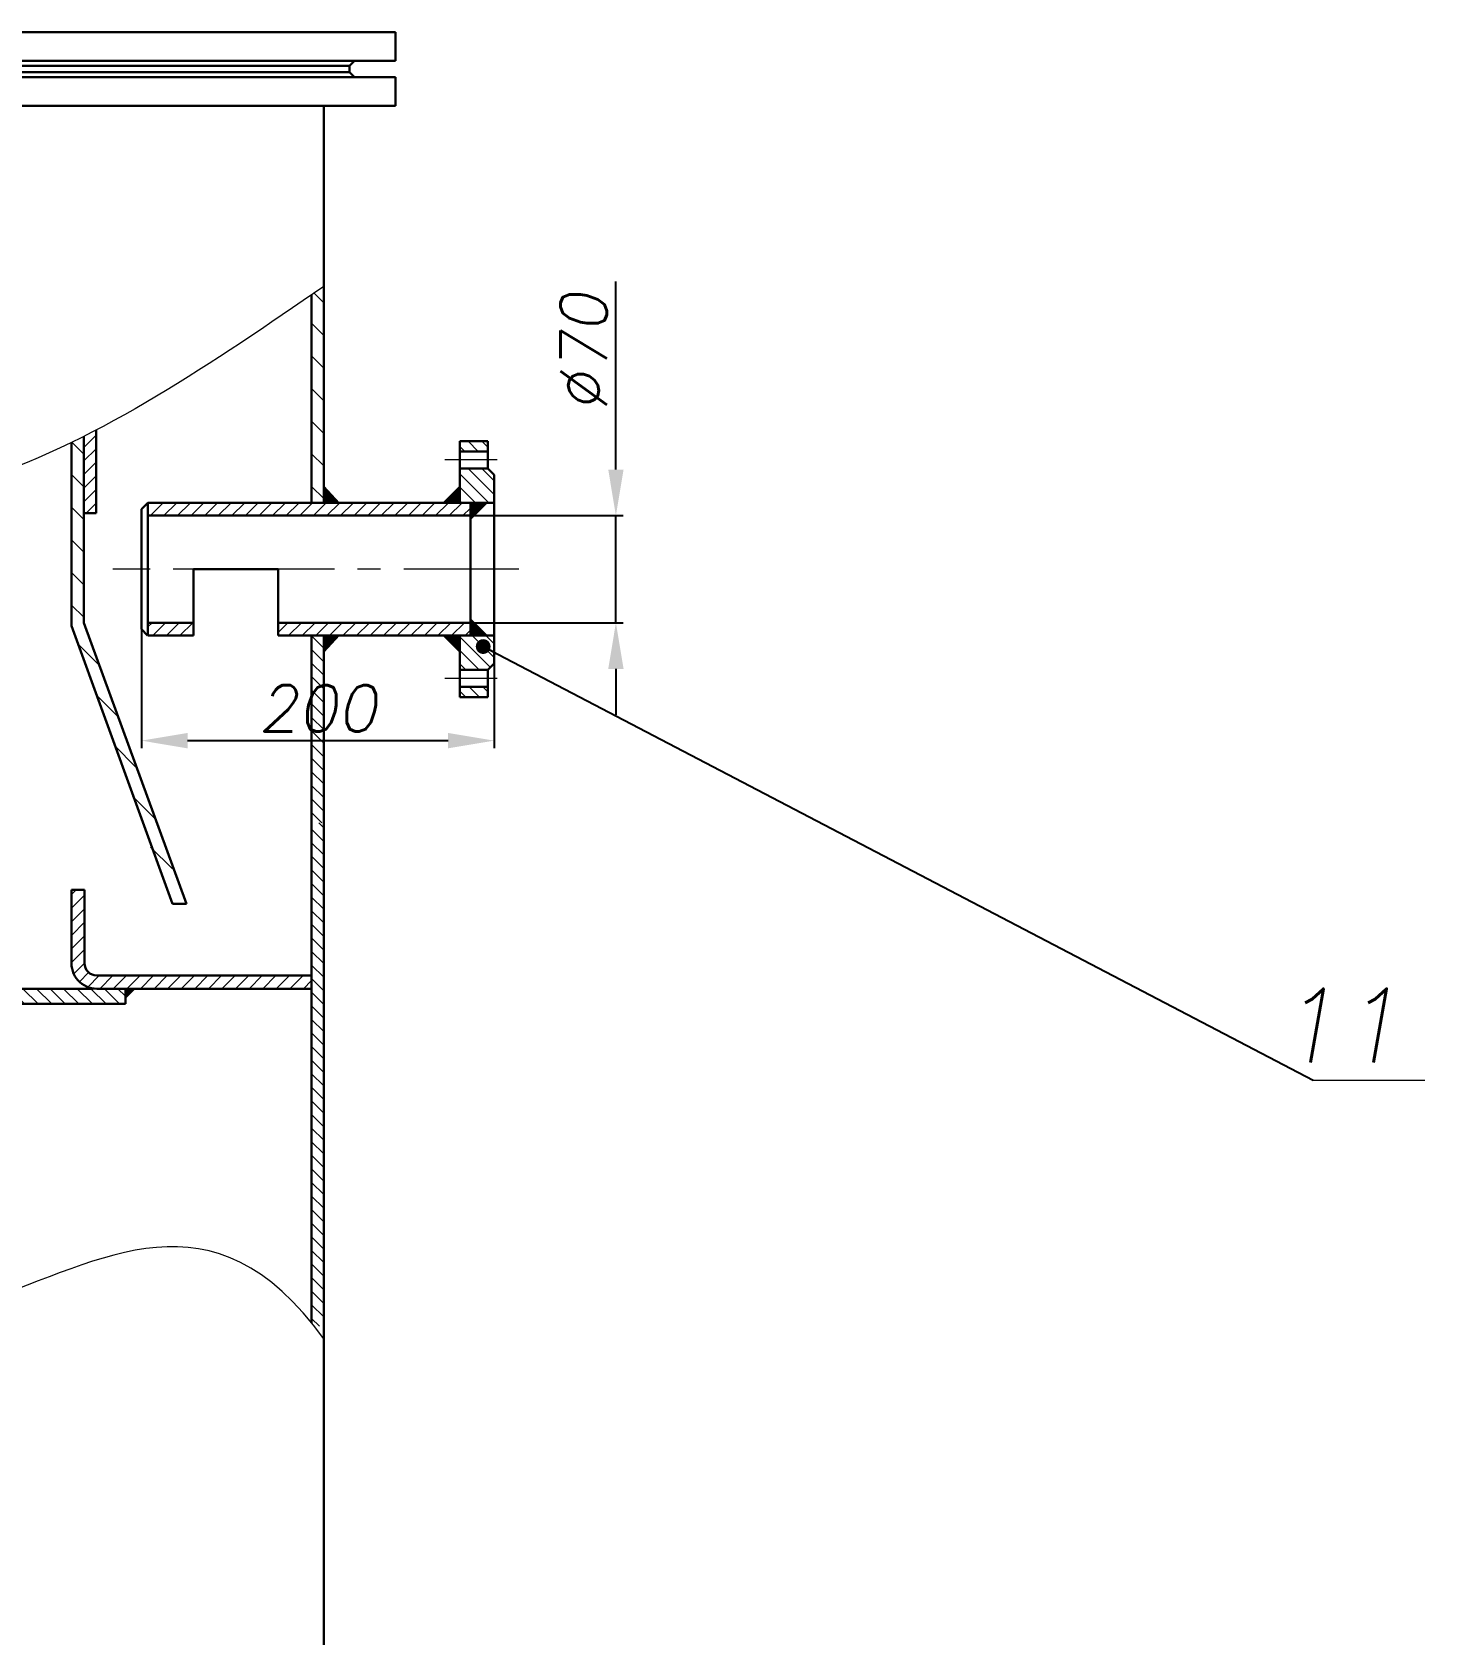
# Model space of a CAD drawing. Extents: x -45808 to 5458, y -9631 to 5897.
# Drawn here: x -43941 to -43186, y -5486 to -4617 of the extents above; entities that cross this region are included whole.
import ezdxf

# ---------------------------------------------------------------- set-up
doc = ezdxf.new("R2010")
doc.units = 0
doc.header["$LTSCALE"] = 50
doc.header["$MEASUREMENT"] = 0
doc.linetypes.add('CENTER', pattern=[2, 1.25, -0.25, 0.25, -0.25])
doc.layers.get('DEFPOINTS').update_dxf_attribs({"linetype": 'CONTINUOUS'})
for name, color, linetype, lineweight in [('Dam', 2, 'CONTINUOUS', 30), ('kthuoc', 3, 'CONTINUOUS', 13), ('manh', 4, 'CONTINUOUS', 13), ('Net manh', 3, 'CONTINUOUS', 13), ('Tam dut', 1, 'CENTER', 13)]:
    doc.layers.add(name, color=color, linetype=linetype, lineweight=lineweight)
doc.styles.add('chu2.5', font='txt.shx', dxfattribs={"oblique": 10, "height": 25})
doc.dimstyles.new('Copy of kichthuoc2.5', dxfattribs={"dimtxt": 25, "dimasz": 25, "dimexe": 4, "dimexo": 0, "dimgap": 5, "dimtad": 1, "dimdec": 0, "dimzin": 0, "dimdsep": 46, "dimtxsty": 'chu2.5', "dimcen": 5, "dimclrd": 256, "dimclre": 256, "dimclrt": 256, "dimadec": 0, "dimazin": 0, "dimtfac": 1, "dimtdec": 0, "dimtmove": 0, "dimatfit": 0, "dimfxl": 1, "dimtolj": 1, "dimtzin": 0, "dimarcsym": 0})
doc.dimstyles.new('kichthuoc2.5', dxfattribs={"dimtxt": 25, "dimasz": 25, "dimexe": 4, "dimexo": 0, "dimgap": 5, "dimtad": 1, "dimtoh": 1, "dimdec": 0, "dimzin": 0, "dimdsep": 46, "dimtxsty": 'chu2.5', "dimcen": 5, "dimclrd": 256, "dimclre": 256, "dimclrt": 256, "dimadec": 0, "dimazin": 0, "dimtfac": 1, "dimtdec": 0, "dimtmove": 0, "dimatfit": 0, "dimfxl": 1, "dimtolj": 1, "dimtzin": 0, "dimarcsym": 0})
pattern_1 = [(135, (-17305.7146, -8743.3625), (-3.6828478, -3.6828478), [])]
pattern_2 = [(135, (-48452.1905, -9041.5555), (-3.682848, -3.682848), [])]
pattern_3 = [(135, (-393.232, 0), (-8.8388348, -8.8388348), [])]
pattern_4 = [(45, (-393.232, 0), (-3.6828478, 3.6828478), [])]

# ---------------------------------------------------------------- blocks, each defined once
blk = doc.blocks.new('*D9')
at = {"layer": 'DEFPOINTS', "color": 0}
for p in [(-43881.85, -4924.68), (-43690.57, -4927.69), (-43690.57, -5001.53)]:
    blk.add_point(p, dxfattribs=at)
at = {"layer": 'kthuoc', "lineweight": -2}
for p, q in [((-43881.85, -4924.68), (-43881.85, -5005.53)), ((-43690.57, -4927.69), (-43690.57, -5005.53)), ((-43856.85, -5001.53), (-43715.57, -5001.53))]:
    blk.add_line(p, q, dxfattribs=at)
at = {"layer": 'kthuoc'}
for points in [[(-43856.85, -4997.37), (-43856.85, -5005.7), (-43881.85, -5001.53)], [(-43715.57, -4997.37), (-43715.57, -5005.7), (-43690.57, -5001.53)]]:
    blk.add_solid(points, dxfattribs=at)
at = {"layer": 'kthuoc', "insert": (-43786.21, -4984.03), "char_height": 25, "attachment_point": 5, "style": 'chu2.5'}
blk.add_mtext('\\A1;200', dxfattribs=at)
blk = doc.blocks.new('*D8')
at = {"layer": 'DEFPOINTS', "color": 0}
for p in [(-43723.6, -4879.57), (-43723.6, -4937.61), (-43624.54, -4937.61)]:
    blk.add_point(p, dxfattribs=at)
at = {"layer": 'kthuoc', "lineweight": -2}
for p, q in [((-43624.54, -4854.57), (-43624.54, -4752.66)), ((-43723.6, -4879.57), (-43620.54, -4879.57)), ((-43624.54, -4937.61), (-43624.54, -4879.57)), ((-43723.6, -4937.61), (-43620.54, -4937.61)), ((-43624.54, -4962.61), (-43624.54, -4987.61))]:
    blk.add_line(p, q, dxfattribs=at)
at = {"layer": 'kthuoc'}
for points in [[(-43628.7, -4854.57), (-43620.37, -4854.57), (-43624.54, -4879.57)], [(-43628.7, -4962.61), (-43620.37, -4962.61), (-43624.54, -4937.61)]]:
    blk.add_solid(points, dxfattribs=at)
at = {"layer": 'kthuoc', "insert": (-43642.04, -4791.12), "char_height": 25, "attachment_point": 5, "rotation": 90, "style": 'chu2.5'}
blk.add_mtext('\\A1;%%c70', dxfattribs=at)

msp = doc.modelspace()

# ---------------------------------------------------------------- hatches: boundary and pattern name
at = {"layer": 'Dam'}
h = msp.add_hatch(dxfattribs=at)
h.set_pattern_fill('ANSI31', color=2, scale=0.00066335, style=0)
h.set_pattern_definition([(45, (-44365.24381792, -9500.21604728), (-5.86324030835e-05, 5.86324030835e-05), [])])
h.paths.add_polyline_path([(-43885.7, -5135.97), (-43890.45, -5135.97), (-43890.45, -5140.72)])
at = {"layer": 'Net manh'}
h = msp.add_hatch(dxfattribs=at)
h.set_pattern_fill('ANSI31', color=256, scale=100, angle=90, style=0)
h.set_pattern_definition(pattern_3)
edge = h.paths.add_edge_path()
edge.add_spline(control_points=[(-43782.93, -4755.28), (-43785.13, -4756.8), (-43787.34, -4758.32), (-43789.55, -4759.84)], knot_values=[0, 0, 0, 0, 14.027812, 14.027812, 14.027812, 14.027812], degree=3, periodic=0)
edge.add_line((-43789.55, -4759.84), (-43789.55, -4872.6))
edge.add_line((-43789.55, -4872.6), (-43782.93, -4872.6))
edge.add_line((-43782.93, -4872.6), (-43782.93, -4755.28))
h = msp.add_hatch(dxfattribs=at)
h.set_pattern_fill('ANSI31', color=256, scale=100, angle=90, style=0)
h.set_pattern_definition(pattern_3)
edge = h.paths.add_edge_path()
edge.add_line((-43913.04, -4937.61), (-43913.04, -4937.19))
edge.add_line((-43913.04, -4937.19), (-43913.04, -4836.59))
edge.add_spline(control_points=[(-43913.04, -4836.59), (-43915.25, -4837.7), (-43917.46, -4838.79), (-43919.68, -4839.87)], knot_values=[272.240115, 272.240115, 272.240115, 272.240115, 285.762881, 285.762881, 285.762881, 285.762881], degree=3, periodic=0)
edge.add_line((-43919.68, -4839.87), (-43919.68, -4938.95))
edge.add_line((-43919.68, -4938.95), (-43919.68, -4939.36))
edge.add_line((-43919.68, -4939.36), (-43869.27, -5080.56))
edge.add_line((-43869.27, -5080.56), (-43861.63, -5080.56))
edge.add_line((-43861.63, -5080.56), (-43913.04, -4937.61))
h = msp.add_hatch(dxfattribs=at)
h.set_pattern_fill('ANSI31', color=256, scale=41.666667, style=0)
h.set_pattern_definition(pattern_4)
edge = h.paths.add_edge_path()
edge.add_spline(control_points=[(-43906.41, -4833.19), (-43908.62, -4834.34), (-43910.83, -4835.47), (-43913.04, -4836.59)], knot_values=[258.668999, 258.668999, 258.668999, 258.668999, 272.240115, 272.240115, 272.240115, 272.240115], degree=3, periodic=0)
edge.add_line((-43913.04, -4836.59), (-43913.04, -4878.14))
edge.add_line((-43913.04, -4878.14), (-43906.41, -4878.14))
edge.add_line((-43906.41, -4878.14), (-43906.41, -4833.19))
h = msp.add_hatch(dxfattribs=at)
h.set_pattern_fill('ANSI31', color=256, scale=41.666667, angle=90, style=0)
h.set_pattern_definition(pattern_1)
h.paths.add_polyline_path([(-43690.57, -4872.6), (-43709.15, -4872.6), (-43709.15, -4863.9), (-43709.15, -4854.03), (-43694.06, -4854.03), (-43690.57, -4857.51)])
h.paths.add_polyline_path([(-43694.06, -4844.74), (-43709.15, -4844.74), (-43709.15, -4839.23), (-43694.06, -4839.23)])
for points in [[(-43782.93, -4863.62), (-43782.93, -4872.6), (-43774.64, -4872.6)], [(-43782.93, -4953.56), (-43782.93, -4944.58), (-43774.64, -4944.58)]]:
    msp.add_hatch(color=256, dxfattribs=at).paths.add_polyline_path(points)
h = msp.add_hatch(dxfattribs=at)
h.set_pattern_fill('ANSI31', color=256, scale=41.666667, style=0)
h.set_pattern_definition([(45, (-17305.7146, -8743.3625), (-3.6828478, 3.6828478), [])])
h.paths.add_polyline_path([(-43703.42, -4872.8), (-43878.37, -4872.8), (-43878.37, -4879.57), (-43703.42, -4879.57)])
h.paths.add_polyline_path([(-43853.59, -4937.61), (-43878.37, -4937.61), (-43878.37, -4944.58), (-43853.59, -4944.58)])
h.paths.add_polyline_path([(-43703.42, -4937.61), (-43807.75, -4937.61), (-43807.75, -4944.58), (-43703.42, -4944.58)])
h = msp.add_hatch(dxfattribs=at)
h.set_pattern_fill('ANSI31', color=256, scale=41.666667, angle=90, style=0)
h.set_pattern_definition([(135, (-393.232, 0), (-3.6828478, -3.6828478), [])])
h.paths.add_polyline_path([(-43782.93, -4944.58), (-43789.55, -4944.58), (-43789.55, -5048.26), (-43782.93, -5045.57)])
h.paths.add_polyline_path([(-43821.63, -4965.28), (-43750.8, -4965.28), (-43750.8, -5002.78), (-43821.63, -5002.78)], flags=9)
h = msp.add_hatch(dxfattribs=at)
h.set_pattern_fill('ANSI31', color=256, scale=41.666667, angle=90, style=0)
h.set_pattern_definition(pattern_1)
h.paths.add_polyline_path([(-43690.57, -4944.58), (-43709.15, -4944.58), (-43709.15, -4953.28), (-43709.15, -4963.15), (-43694.06, -4963.15), (-43690.57, -4959.67)])
h.paths.add_polyline_path([(-43694.06, -4972.44), (-43709.15, -4972.44), (-43709.15, -4977.95), (-43694.06, -4977.95)])
h = msp.add_hatch(dxfattribs=at)
h.set_pattern_fill('ANSI31', color=256, scale=41.666667, angle=90, style=0)
h.set_pattern_definition(pattern_2)
edge = h.paths.add_edge_path()
edge.add_spline(control_points=[(-43789.55, -5321.9), (-43787.34, -5320.38), (-43785.13, -5318.87), (-43782.93, -5317.35)], knot_values=[0.093191, 0.093191, 0.093191, 0.093191, 14.120993, 14.120993, 14.120993, 14.120993], degree=3, periodic=0)
edge.add_line((-43782.93, -5317.35), (-43782.93, -5046.08))
edge.add_line((-43782.93, -5046.08), (-43789.55, -5046.08))
edge.add_line((-43789.55, -5046.08), (-43789.55, -5054.41))
edge.add_line((-43789.55, -5054.41), (-43789.55, -5321.9))
h = msp.add_hatch(dxfattribs=at)
h.set_pattern_fill('ANSI31', color=256, scale=41.666667, style=0)
h.set_pattern_definition(pattern_4)
h.paths.add_polyline_path([(-43789.55, -5128.8), (-43789.97, -5128.8), (-43906.06, -5128.8, -0.429065), (-43912.7, -5122.13), (-43912.7, -5082.42), (-43913.11, -5082.42), (-43919.37, -5082.42), (-43919.79, -5082.42), (-43919.79, -5122.25, 0.440954), (-43904.66, -5135.97), (-43896.45, -5135.97), (-43789.55, -5135.97)])
h = msp.add_hatch(dxfattribs=at)
h.set_pattern_fill('ANSI31', color=256, scale=41.666667, angle=90, style=0)
h.set_pattern_definition(pattern_2)
h.paths.add_polyline_path([(-43890.45, -5135.97), (-43899.87, -5135.97), (-43908.08, -5135.97), (-43966.31, -5135.97), (-43966.31, -5144.26), (-43890.45, -5144.26)])

# ---------------------------------------------------------------- linework, layer by layer
at = {"layer": 'Dam', "color": 2}
for p, q in [((-43782.93, -4617.44), (-44796.26, -4617.44)), ((-43744.04, -4617.44), (-43782.93, -4617.44)), ((-43744.04, -4633), (-43744.04, -4617.44)), ((-43744.04, -4633), (-43744.04, -4617.44)), ((-43782.93, -4635.77), (-44796.26, -4635.77)), ((-43782.93, -4639.11), (-44796.26, -4639.11)), ((-44289.59, -4633), (-43744.04, -4633)), ((-43769.04, -4635.77), (-43782.93, -4635.77)), ((-43769.04, -4639.11), (-43782.93, -4639.11)), ((-43766.26, -4633), (-43769.04, -4635.77)), ((-43769.04, -4635.77), (-43769.04, -4637.44)), ((-43769.04, -4639.11), (-43769.04, -4637.44)), ((-43766.26, -4641.88), (-43769.04, -4639.11)), ((-43766.26, -4633), (-43744.04, -4633)), ((-44289.59, -4641.88), (-43744.04, -4641.88)), ((-43766.26, -4641.88), (-43744.04, -4641.88)), ((-43744.04, -4641.88), (-43744.04, -4657.44)), ((-43744.04, -4641.88), (-43744.04, -4657.44)), ((-43782.93, -4657.44), (-44796.26, -4657.44)), ((-43744.04, -4657.44), (-43782.93, -4657.44)), ((-43782.93, -4657.44), (-43782.93, -4872.6)), ((-43782.93, -4657.44), (-43782.93, -4872.6)), ((-43789.55, -4759.84), (-43789.55, -4872.6)), ((-43709.15, -4839.23), (-43694.06, -4839.23)), ((-43709.15, -4872.6), (-43709.15, -4839.23)), ((-43694.06, -4839.23), (-43694.06, -4854.03)), ((-43694.06, -4844.74), (-43709.15, -4844.74)), ((-43694.06, -4854.03), (-43709.15, -4854.03)), ((-43694.06, -4854.03), (-43690.57, -4857.51)), ((-43690.57, -4857.51), (-43690.57, -4908.59)), ((-43878.37, -4872.6), (-43881.85, -4875.99)), ((-43877.95, -4872.6), (-43878.37, -4872.6)), ((-43878.37, -4872.6), (-43878.37, -4944.58)), ((-43726.55, -4872.6), (-43877.95, -4872.6)), ((-43726.55, -4872.6), (-43709.21, -4872.6)), ((-43726.55, -4872.6), (-43709.21, -4872.6)), ((-43709.21, -4872.6), (-43690.57, -4872.6)), ((-43703.42, -4872.6), (-43703.42, -4908.59)), ((-43881.85, -4875.99), (-43881.85, -4908.59)), ((-43703.42, -4879.57), (-43878.37, -4879.57)), ((-43881.85, -4940.78), (-43881.85, -4908.59)), ((-43853.59, -4908.59), (-43807.75, -4908.59)), ((-43853.59, -4908.59), (-43853.59, -4944.58)), ((-43807.75, -4908.59), (-43807.75, -4944.58)), ((-43703.42, -4944.58), (-43703.42, -4908.59)), ((-43690.57, -4959.67), (-43690.57, -4908.59)), ((-43919.68, -4939.36), (-43864.99, -5089.91)), ((-43913.04, -4937.61), (-43857.34, -5089.91)), ((-43881.85, -4940.78), (-43881.85, -4941.19)), ((-43878.54, -4944.51), (-43881.85, -4941.19)), ((-43853.59, -4937.61), (-43878.37, -4937.61)), ((-43807.75, -4937.61), (-43703.42, -4937.61)), ((-43726.55, -4937.61), (-43775.19, -4937.61)), ((-43726.55, -4937.61), (-43703.42, -4937.61)), ((-43703.42, -4944.58), (-43703.42, -4935.87)), ((-43853.59, -4944.58), (-43878.37, -4944.58)), ((-43807.75, -4944.58), (-43703.42, -4944.58)), ((-43789.55, -4944.58), (-43789.55, -5317.12)), ((-43782.93, -4944.58), (-43782.93, -5363.73)), ((-43782.93, -4944.58), (-43782.93, -5363.73)), ((-43726.55, -4944.58), (-43775.19, -4944.58)), ((-43726.55, -4944.58), (-43690.57, -4944.58)), ((-43709.15, -4944.58), (-43709.15, -4977.95)), ((-43694.06, -4963.15), (-43690.57, -4959.67)), ((-43694.06, -4963.15), (-43709.15, -4963.15)), ((-43694.06, -4977.95), (-43694.06, -4963.15)), ((-43694.06, -4972.44), (-43709.15, -4972.44)), ((-43709.15, -4977.95), (-43694.06, -4977.95)), ((-43919.79, -5122.25), (-43919.79, -5082.42)), ((-43919.37, -5082.42), (-43919.79, -5082.42)), ((-43919.37, -5082.42), (-43913.11, -5082.42)), ((-43913.11, -5082.42), (-43912.7, -5082.42)), ((-43912.7, -5122.13), (-43912.7, -5082.42)), ((-43912.7, -5087.72), (-43912.7, -5087.3)), ((-43857.34, -5089.91), (-43864.99, -5089.91)), ((-43906.06, -5128.8), (-43789.97, -5128.8)), ((-43789.97, -5128.8), (-43789.55, -5128.8)), ((-43789.55, -5128.8), (-43789.55, -5135.55)), ((-43974.66, -5135.97), (-43908.08, -5135.97)), ((-43896.45, -5135.97), (-43904.66, -5135.97)), ((-43896.45, -5135.97), (-43789.55, -5135.97)), ((-43885.7, -5135.97), (-43890.45, -5140.72)), ((-43890.45, -5144.26), (-43890.45, -5135.97)), ((-43885.7, -5135.97), (-43890.45, -5140.72)), ((-43887.03, -5135.97), (-43882.05, -5135.97)), ((-43789.55, -5135.55), (-43789.55, -5135.97)), ((-44285.95, -5144.26), (-43890.45, -5144.26)), ((-43782.93, -5325.82), (-43782.93, -5569.74))]:
    msp.add_line(p, q, dxfattribs=at)
at = {"layer": 'Dam'}
for p, q in [((-43913.04, -4937.19), (-43913.04, -4836.59)), ((-43906.41, -4833.19), (-43906.41, -4878.14)), ((-43919.68, -4938.95), (-43919.68, -4839.87)), ((-43906.41, -4878.14), (-43913.04, -4878.14)), ((-43919.68, -4933.07), (-43919.68, -4939.36)), ((-43919.68, -4938.95), (-43919.68, -4939.36)), ((-43913.04, -4937.19), (-43913.04, -4937.61))]:
    msp.add_line(p, q, dxfattribs=at)
at = {"layer": 'Dam', "color": 2}
for points in [[(-43709.15, -4872.6), (-43709.15, -4863.9), (-43717.85, -4872.6)], [(-43703.42, -4872.6), (-43703.42, -4881.31), (-43694.72, -4872.6)], [(-43703.42, -4944.58), (-43703.42, -4935.87), (-43694.72, -4944.58)], [(-43709.15, -4944.58), (-43709.15, -4953.28), (-43717.85, -4944.58)]]:
    msp.add_lwpolyline(points, dxfattribs=at)
for centre, radius, start, end in [((-43905.95, -5122.2), 13.84, 180.20362, 275.38466), ((-43906.21, -5122.31), 6.49, 178.38999, 271.27998)]:
    msp.add_arc(centre, radius, start, end, dxfattribs=at)
for points in [[(-43709.15, -4872.6), (-43709.15, -4863.9), (-43717.85, -4872.6)], [(-43703.42, -4872.6), (-43703.42, -4881.31), (-43694.72, -4872.6)], [(-43703.42, -4944.58), (-43703.42, -4935.87), (-43694.72, -4944.58)], [(-43709.15, -4944.58), (-43709.15, -4953.28), (-43717.85, -4944.58)]]:
    msp.add_solid(points, dxfattribs=at)
at = {"layer": 'kthuoc'}
msp.add_line((-43246.49, -5185.59), (-43185.8, -5185.59), dxfattribs=at)
at = {"layer": 'Net manh'}
for p, q in [((-43782.93, -4863.62), (-43774.45, -4872.8)), ((-43782.93, -4953.56), (-43774.45, -4944.38))]:
    msp.add_line(p, q, dxfattribs=at)
for points in [[(-43782.93, -4755.28), (-43843.06, -4796.64), (-44053.08, -4941.07), (-44423.78, -4808.15), (-44697.54, -4844.64), (-44796.26, -4860.85)], [(-43782.93, -5325.82), (-43843.06, -5242.37), (-44053.08, -5386.81), (-44423.78, -5253.89), (-44697.54, -5290.38), (-44796.26, -5306.59)]]:
    msp.add_open_spline(points, degree=3, knots=[0, 0, 0, 0, 382.093937, 1334.610999, 1875.610989, 1875.610989, 1875.610989, 1875.610989], dxfattribs=at)
at = {"layer": 'Tam dut'}
for p, q in [((-43688.96, -4849.39), (-43717.39, -4849.39)), ((-43677.13, -4908.59), (-43897.29, -4908.59)), ((-43688.96, -4967.8), (-43717.39, -4967.8))]:
    msp.add_line(p, q, dxfattribs=at)

# ---------------------------------------------------------------- texts
at = {"layer": 'manh', "insert": (-43198.23, -5175.97), "char_height": 40, "attachment_point": 9, "style": 'chu2.5'}
msp.add_mtext('11', dxfattribs=at)

# ---------------------------------------------------------------- dimensions: what is measured, and where the dimension line sits
at = {"layer": 'kthuoc'}
dim = msp.add_linear_dim(base=(-43624.54, -4937.61), p1=(-43723.6, -4879.57), p2=(-43723.6, -4937.61), angle=90, text='%%c70', dimstyle='Copy of kichthuoc2.5', dxfattribs=at)
dim.commit()
dim.dimension.update_dxf_attribs({"geometry": '*D8', "text_midpoint": (-43624.54, -4791.12), "dimtype": 160})
dim = msp.add_linear_dim(base=(-43690.57, -5001.53), p1=(-43881.85, -4924.68), p2=(-43690.57, -4927.69), text='200', dimstyle='kichthuoc2.5', dxfattribs=at)
dim.commit()
dim.dimension.update_dxf_attribs({"geometry": '*D9', "text_midpoint": (-43786.21, -4984.03)})

# ---------------------------------------------------------------- leaders
msp.add_leader([(-43696.51, -4950.52), (-43246.49, -5185.59)], dimstyle='kichthuoc2.5', override={"dimasz": 8, "dimtad": 0, "dimldrblk": 'Dot'}, dxfattribs=at)

doc.saveas('drawing.dxf')
